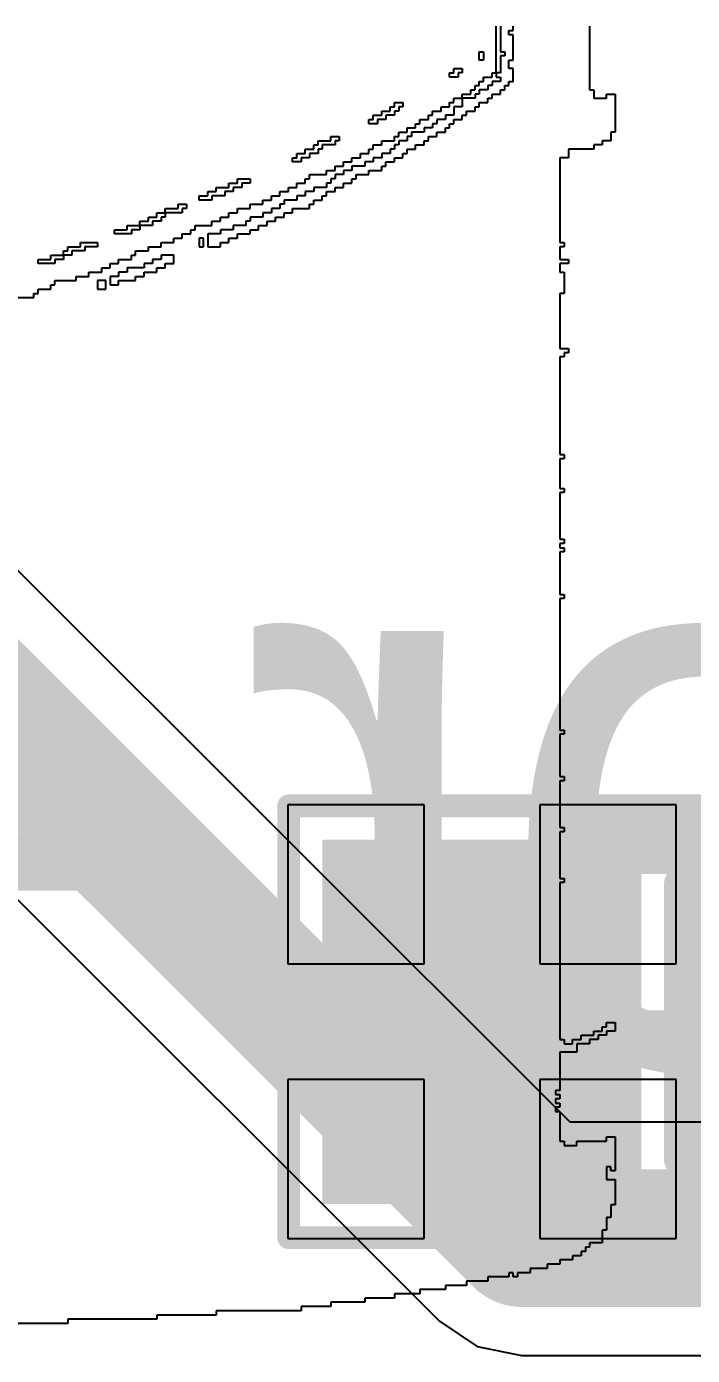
# Model space of a CAD drawing. Header units: millimetres. Extents: x 0 to 168, y 0 to 109.
# Drawn here: x 83.24 to 86.16, y 60.31 to 66.16 of the extents above; entities that cross this region are included whole.
import ezdxf

# ---------------------------------------------------------------- set-up
doc = ezdxf.new("R2010")
doc.units = ezdxf.units.MM
for name, color, linetype in [('BottomLayer', 5, 'Continuous'), ('BottomOverlay', 54, 'Continuous'), ('Mechanical13', 56, 'Continuous'), ('Mechanical15', 56, 'Continuous'), ('TopLayer', 1, 'Continuous'), ('TopOverlay', 2, 'Continuous'), ('TopPaste', 8, 'Continuous'), ('TopSolder', 216, 'Continuous')]:
    doc.layers.add(name, color=color, linetype=linetype)
doc.styles.add('Comic Sans MS', font='comic.ttf', dxfattribs={"height": 0.2})

# ---------------------------------------------------------------- blocks, each defined once
blk = doc.blocks.new('6_0805_N_77')
at = {"layer": 'TopLayer'}
for points in [[(-1.5, -0.7), (-1.5, 0.7), (-0.3, 0.7), (-0.3, -0.7)], [(0.3, -0.7), (0.3, 0.7), (1.5, 0.7), (1.5, -0.7)]]:
    blk.add_hatch(color=1, dxfattribs=at).paths.add_polyline_path(points)
at = {"layer": 'TopPaste'}
for points in [[(-1.5, -0.7), (-1.5, 0.7), (-0.3, 0.7), (-0.3, -0.7)], [(0.3, -0.7), (0.3, 0.7), (1.5, 0.7), (1.5, -0.7)]]:
    blk.add_hatch(color=8, dxfattribs=at).paths.add_polyline_path(points)
at = {"layer": 'TopSolder'}
for points in [[(-1.6016, -0.8016), (-1.6016, 0.8016), (-0.1984, 0.8016), (-0.1984, -0.8016)], [(0.1984, -0.8016), (0.1984, 0.8016), (1.6016, 0.8016), (1.6016, -0.8016)]]:
    blk.add_hatch(color=216, dxfattribs=at).paths.add_polyline_path(points)
at = {"layer": 'Mechanical13', "const_width": 0.1}
for points in [[(-1.075, 0.7), (-1.075, -0.7)], [(1.075, 0.7), (-1.075, 0.7)], [(1.075, 0.7), (1.075, -0.7)], [(1.075, -0.7), (-1.075, -0.7)]]:
    blk.add_lwpolyline(points, dxfattribs=at)
at = {"layer": 'Mechanical13', "const_width": 0.05}
for points in [[(-1.1, 0.7, 1), (-1.05, 0.7, 1)], [(-1.1, 0.7, 1), (-1.05, 0.7, 1)], [(1.05, 0.7, 1), (1.1, 0.7, 1)], [(1.05, 0.7, 1), (1.1, 0.7, 1)], [(-1.1, -0.7, 1), (-1.05, -0.7, 1)], [(-1.1, -0.7, 1), (-1.05, -0.7, 1)], [(1.05, -0.7, 1), (1.1, -0.7, 1)], [(1.05, -0.7, 1), (1.1, -0.7, 1)]]:
    blk.add_lwpolyline(points, format="xyb", close=True, dxfattribs=at)
at = {"layer": 'Mechanical15', "const_width": 0.1}
for points in [[(-1.75, 0.95), (-1.75, -0.95)], [(1.75, 0.95), (-1.75, 0.95)], [(1.75, 0.95), (1.75, -0.95)], [(0, 0.5), (0, -0.5)], [(0.5, 0), (-0.5, 0)], [(1.75, -0.95), (-1.75, -0.95)]]:
    blk.add_lwpolyline(points, dxfattribs=at)
at = {"layer": 'Mechanical15', "const_width": 0.05}
for points in [[(-1.775, 0.95, 1), (-1.725, 0.95, 1)], [(-1.775, 0.95, 1), (-1.725, 0.95, 1)], [(1.725, 0.95, 1), (1.775, 0.95, 1)], [(1.725, 0.95, 1), (1.775, 0.95, 1)], [(-0.025, 0.5, 1), (0.025, 0.5, 1)], [(-0.525, 0, 1), (-0.475, 0, 1)], [(0.475, 0, 1), (0.525, 0, 1)], [(-0.025, -0.5, 1), (0.025, -0.5, 1)], [(-1.775, -0.95, 1), (-1.725, -0.95, 1)], [(-1.775, -0.95, 1), (-1.725, -0.95, 1)], [(1.725, -0.95, 1), (1.775, -0.95, 1)], [(1.725, -0.95, 1), (1.775, -0.95, 1)]]:
    blk.add_lwpolyline(points, format="xyb", close=True, dxfattribs=at)
at = {"layer": 'TopOverlay', "const_width": 0.2}
blk.add_lwpolyline([(0, 0.6), (0, -0.6)], dxfattribs=at)
at = {"layer": 'TopOverlay', "const_width": 0.1}
for points in [[(-0.05, 0.6, 1), (0.05, 0.6, 1)], [(-0.05, -0.6, 1), (0.05, -0.6, 1)]]:
    blk.add_lwpolyline(points, format="xyb", close=True, dxfattribs=at)

msp = doc.modelspace()

# ---------------------------------------------------------------- linework, layer by layer
at = {"layer": 'BottomLayer'}
for p, q in [((85.6254, 61.3378), (83.1458, 63.8174)), ((82.5709, 62.9412), (85.0501, 60.4619)), ((88.8737, 61.3378), (85.6254, 61.3378)), ((85.0501, 60.4619), (85.2165, 60.3507)), ((85.2165, 60.3507), (85.4129, 60.3117)), ((85.4129, 60.3117), (89.0862, 60.3117))]:
    msp.add_line(p, q, dxfattribs=at)
at = {"layer": 'BottomLayer', "const_width": 0.6}
for points in [[(82.6292, 63.6084), (85.4129, 60.8247)], [(85.4129, 60.8247), (89.0862, 60.8247)]]:
    msp.add_lwpolyline(points, dxfattribs=at)
at = {"layer": 'BottomLayer', "const_width": 0.3}
msp.add_lwpolyline([(85.2629, 60.8247, 1), (85.5629, 60.8247, 1)], format="xyb", close=True, dxfattribs=at)
msp.add_lwpolyline([(85.2629, 60.8247, 1), (85.5629, 60.8247, 1)], format="xyb", close=True, dxfattribs=at)
at = {"layer": 'BottomOverlay'}
for p, q in [((85.3, 66.1414), (85.3, 66.1601)), ((85.3, 66.1228), (85.3, 66.1414)), ((85.3187, 66.1601), (85.3187, 66.1414)), ((85.3187, 66.1414), (85.3187, 66.1228)), ((85.356, 66.1228), (85.356, 66.1414)), ((85.356, 66.1414), (85.3747, 66.1414)), ((85.3747, 66.1414), (85.3747, 66.1601)), ((85.7104, 66.1601), (85.7104, 66.1414)), ((85.7104, 66.1414), (85.7104, 66.1228)), ((85.3, 66.1041), (85.3, 66.1228)), ((85.3, 66.0855), (85.3, 66.1041)), ((85.3, 66.0668), (85.3, 66.0855)), ((85.3187, 66.1228), (85.3187, 66.1041)), ((85.3187, 66.1041), (85.3187, 66.0855)), ((85.3187, 66.0855), (85.3187, 66.0668)), ((85.3747, 66.1228), (85.356, 66.1228)), ((85.3747, 66.1041), (85.3747, 66.1228)), ((85.3747, 66.0855), (85.3747, 66.1041)), ((85.3747, 66.0668), (85.3747, 66.0855)), ((85.7104, 66.1228), (85.7104, 66.1041)), ((85.7104, 66.1041), (85.7104, 66.0855)), ((85.7104, 66.0855), (85.7104, 66.0668)), ((85.2254, 66.0295), (85.2254, 66.0482)), ((85.2254, 66.0482), (85.2441, 66.0482)), ((85.2254, 66.0109), (85.2254, 66.0295)), ((85.2441, 66.0482), (85.2441, 66.0295)), ((85.2441, 66.0295), (85.2441, 66.0109)), ((85.3, 66.0482), (85.3, 66.0668)), ((85.3, 66.0295), (85.3, 66.0482)), ((85.3, 66.0109), (85.3, 66.0295)), ((85.3187, 66.0668), (85.3187, 66.0482)), ((85.3187, 66.0482), (85.3374, 66.0482)), ((85.3374, 66.0295), (85.3187, 66.0295)), ((85.3187, 66.0295), (85.3187, 66.0109)), ((85.3374, 66.0482), (85.3374, 66.0295)), ((85.3747, 66.0482), (85.3747, 66.0668)), ((85.3747, 66.0295), (85.3747, 66.0482)), ((85.3747, 66.0109), (85.3747, 66.0295)), ((85.7104, 66.0668), (85.7104, 66.0482)), ((85.7104, 66.0482), (85.7104, 66.0295)), ((85.7104, 66.0295), (85.7104, 66.0109)), ((85.0949, 65.9362), (85.0949, 65.9549)), ((85.0949, 65.9549), (85.1135, 65.9549)), ((85.1135, 65.9549), (85.1135, 65.9736)), ((85.1135, 65.9736), (85.1508, 65.9736)), ((85.1508, 65.9549), (85.1322, 65.9549)), ((85.1322, 65.9549), (85.1322, 65.9362)), ((85.1508, 65.9736), (85.1508, 65.9549)), ((85.2441, 66.0109), (85.2254, 66.0109)), ((85.2814, 65.9362), (85.2814, 65.9549)), ((85.2814, 65.9549), (85.3, 65.9549)), ((85.3, 65.9922), (85.3, 66.0109)), ((85.3, 65.9736), (85.3, 65.9922)), ((85.3, 65.9549), (85.3, 65.9736)), ((85.3, 65.9549), (85.3, 65.9362)), ((85.3187, 65.9549), (85.3, 65.9549)), ((85.3187, 66.0109), (85.3187, 65.9922)), ((85.3187, 65.9922), (85.3187, 65.9736)), ((85.3187, 65.9736), (85.3187, 65.9549)), ((85.356, 65.9922), (85.356, 66.0109)), ((85.356, 66.0109), (85.3747, 66.0109)), ((85.356, 65.9736), (85.356, 65.9922)), ((85.3747, 65.9736), (85.356, 65.9736)), ((85.3747, 65.9549), (85.3747, 65.9736)), ((85.3747, 65.9362), (85.3747, 65.9549)), ((85.7104, 66.0109), (85.7104, 65.9922)), ((85.7104, 65.9922), (85.7104, 65.9736)), ((85.7104, 65.9736), (85.7104, 65.9549)), ((85.7104, 65.9549), (85.7104, 65.9362)), ((85.1322, 65.9362), (85.0949, 65.9362)), ((85.2068, 65.8803), (85.2068, 65.8989)), ((85.2068, 65.8989), (85.2254, 65.8989)), ((85.2254, 65.8989), (85.2254, 65.9176)), ((85.2254, 65.9176), (85.2441, 65.9176)), ((85.2441, 65.9176), (85.2441, 65.9362)), ((85.2441, 65.9362), (85.2814, 65.9362)), ((85.2814, 65.8989), (85.2627, 65.8989)), ((85.2627, 65.8989), (85.2627, 65.8803)), ((85.3187, 65.9176), (85.2814, 65.9176)), ((85.2814, 65.9176), (85.2814, 65.8989)), ((85.3, 65.9362), (85.3187, 65.9362)), ((85.3187, 65.9362), (85.3187, 65.9176)), ((85.3374, 65.8803), (85.3374, 65.8989)), ((85.3374, 65.8989), (85.356, 65.8989)), ((85.356, 65.8989), (85.356, 65.9176)), ((85.356, 65.9176), (85.3747, 65.9176)), ((85.3747, 65.9176), (85.3747, 65.9362)), ((85.7104, 65.9362), (85.7104, 65.9176)), ((85.7104, 65.9176), (85.7104, 65.8989)), ((85.7104, 65.8989), (85.7104, 65.8803)), ((85.1135, 65.8243), (85.1135, 65.843)), ((85.1135, 65.843), (85.1508, 65.843)), ((85.1508, 65.843), (85.1508, 65.8616)), ((85.1508, 65.8616), (85.1881, 65.8616)), ((85.2068, 65.843), (85.1508, 65.843)), ((85.1508, 65.843), (85.1508, 65.8243)), ((85.1881, 65.8616), (85.1881, 65.8803)), ((85.1881, 65.8803), (85.2068, 65.8803)), ((85.2254, 65.8616), (85.2068, 65.8616)), ((85.2068, 65.8616), (85.2068, 65.843)), ((85.2627, 65.8803), (85.2254, 65.8803)), ((85.2254, 65.8803), (85.2254, 65.8616)), ((85.2627, 65.8243), (85.2627, 65.843)), ((85.2627, 65.843), (85.2814, 65.843)), ((85.2814, 65.843), (85.2814, 65.8616)), ((85.2814, 65.8616), (85.3187, 65.8616)), ((85.3187, 65.8616), (85.3187, 65.8803)), ((85.3187, 65.8803), (85.3374, 65.8803)), ((85.7104, 65.8803), (85.7291, 65.8803)), ((85.7291, 65.8803), (85.7291, 65.8616)), ((85.7291, 65.8616), (85.7291, 65.843)), ((85.7291, 65.843), (85.785, 65.843)), ((85.785, 65.843), (85.785, 65.8616)), ((85.785, 65.8616), (85.8224, 65.8616)), ((85.8224, 65.8616), (85.8224, 65.843)), ((85.8224, 65.843), (85.8224, 65.8243)), ((84.7964, 65.7684), (84.7964, 65.787)), ((84.7964, 65.787), (84.8337, 65.787)), ((84.8337, 65.787), (84.8337, 65.8057)), ((84.8337, 65.8057), (84.8524, 65.8057)), ((84.8524, 65.8057), (84.8524, 65.8243)), ((84.8524, 65.8243), (84.8897, 65.8243)), ((84.871, 65.787), (84.8524, 65.787)), ((84.8524, 65.787), (84.8524, 65.7684)), ((84.8897, 65.8057), (84.871, 65.8057)), ((84.871, 65.8057), (84.871, 65.787)), ((84.8897, 65.8243), (84.8897, 65.8057)), ((85.0202, 65.7684), (85.0202, 65.787)), ((85.0202, 65.787), (85.0575, 65.787)), ((85.0575, 65.787), (85.0575, 65.8057)), ((85.0575, 65.8057), (85.0949, 65.8057)), ((85.0949, 65.8057), (85.0949, 65.8243)), ((85.0949, 65.8243), (85.1135, 65.8243)), ((85.1508, 65.8057), (85.1135, 65.8057)), ((85.1135, 65.8057), (85.1135, 65.787)), ((85.1135, 65.787), (85.1135, 65.7684)), ((85.1508, 65.8243), (85.1508, 65.8057)), ((85.1695, 65.7684), (85.1695, 65.787)), ((85.1695, 65.787), (85.2068, 65.787)), ((85.2068, 65.787), (85.2068, 65.8057)), ((85.2068, 65.8057), (85.2254, 65.8057)), ((85.2254, 65.8057), (85.2254, 65.8243)), ((85.2254, 65.8243), (85.2627, 65.8243)), ((85.8224, 65.8243), (85.8224, 65.8057)), ((85.8224, 65.8057), (85.8224, 65.787)), ((85.8224, 65.787), (85.8224, 65.7684)), ((84.7404, 65.7311), (84.7404, 65.7497)), ((84.7404, 65.7497), (84.7591, 65.7497)), ((84.7777, 65.7311), (84.7404, 65.7311)), ((84.7591, 65.7497), (84.7591, 65.7684)), ((84.7591, 65.7684), (84.7964, 65.7684)), ((84.815, 65.7497), (84.7777, 65.7497)), ((84.7777, 65.7497), (84.7777, 65.7311)), ((84.8524, 65.7684), (84.815, 65.7684)), ((84.815, 65.7684), (84.815, 65.7497)), ((84.9456, 65.7124), (84.9456, 65.7311)), ((84.9456, 65.7311), (84.9643, 65.7311)), ((84.9643, 65.7311), (84.9643, 65.7497)), ((84.9643, 65.7497), (85.0016, 65.7497)), ((85.0016, 65.7497), (85.0016, 65.7684)), ((85.0016, 65.7684), (85.0202, 65.7684)), ((85.0389, 65.7311), (85.0202, 65.7311)), ((85.0202, 65.7311), (85.0202, 65.7124)), ((85.0762, 65.7497), (85.0389, 65.7497)), ((85.0389, 65.7497), (85.0389, 65.7311)), ((85.1135, 65.7684), (85.0762, 65.7684)), ((85.0762, 65.7684), (85.0762, 65.7497)), ((85.0949, 65.7124), (85.0949, 65.7311)), ((85.0949, 65.7311), (85.1135, 65.7311)), ((85.1135, 65.7311), (85.1135, 65.7497)), ((85.1135, 65.7497), (85.1508, 65.7497)), ((85.1508, 65.7497), (85.1508, 65.7684)), ((85.1508, 65.7684), (85.1695, 65.7684)), ((85.8224, 65.7684), (85.8224, 65.7497)), ((85.8224, 65.7497), (85.8224, 65.7311)), ((85.8224, 65.7311), (85.8224, 65.7124)), ((84.5725, 65.6564), (84.5725, 65.6751)), ((84.5725, 65.6751), (84.6099, 65.6751)), ((84.6099, 65.6751), (84.6099, 65.6564)), ((84.8524, 65.6564), (84.8524, 65.6751)), ((84.8524, 65.6751), (84.871, 65.6751)), ((84.871, 65.6751), (84.871, 65.6937)), ((84.871, 65.6937), (84.9083, 65.6937)), ((84.9083, 65.6937), (84.9083, 65.7124)), ((84.9083, 65.7124), (84.9456, 65.7124)), ((84.927, 65.6751), (84.9083, 65.6751)), ((84.9083, 65.6751), (84.9083, 65.6564)), ((84.9829, 65.6937), (84.927, 65.6937)), ((84.927, 65.6937), (84.927, 65.6751)), ((85.0202, 65.7124), (84.9829, 65.7124)), ((84.9829, 65.7124), (84.9829, 65.6937)), ((85.0016, 65.6564), (85.0016, 65.6751)), ((85.0016, 65.6751), (85.0389, 65.6751)), ((85.0389, 65.6751), (85.0389, 65.6937)), ((85.0389, 65.6937), (85.0762, 65.6937)), ((85.0762, 65.6937), (85.0762, 65.7124)), ((85.0762, 65.7124), (85.0949, 65.7124)), ((85.8224, 65.6937), (85.8037, 65.6937)), ((85.8037, 65.6937), (85.8037, 65.6751)), ((85.8037, 65.6751), (85.8037, 65.6564)), ((85.8224, 65.7124), (85.8224, 65.6937)), ((84.4606, 65.6005), (84.4606, 65.6191)), ((84.4606, 65.6191), (84.4979, 65.6191)), ((84.4979, 65.6191), (84.4979, 65.6378)), ((84.4979, 65.6378), (84.5166, 65.6378)), ((84.5166, 65.6378), (84.5166, 65.6564)), ((84.5166, 65.6564), (84.5725, 65.6564)), ((84.5352, 65.6191), (84.5166, 65.6191)), ((84.5166, 65.6191), (84.5166, 65.6005)), ((84.5912, 65.6378), (84.5352, 65.6378)), ((84.5352, 65.6378), (84.5352, 65.6191)), ((84.6099, 65.6564), (84.5912, 65.6564)), ((84.5912, 65.6564), (84.5912, 65.6378)), ((84.7404, 65.6005), (84.7404, 65.6191)), ((84.7404, 65.6191), (84.7591, 65.6191)), ((84.7591, 65.6191), (84.7591, 65.6378)), ((84.7591, 65.6378), (84.7964, 65.6378)), ((84.7964, 65.6378), (84.7964, 65.6564)), ((84.7964, 65.6564), (84.8524, 65.6564)), ((84.8524, 65.6191), (84.8337, 65.6191)), ((84.8337, 65.6191), (84.8337, 65.6005)), ((84.871, 65.6378), (84.8524, 65.6378)), ((84.8524, 65.6378), (84.8524, 65.6191)), ((84.9083, 65.6564), (84.871, 65.6564)), ((84.871, 65.6564), (84.871, 65.6378)), ((84.9083, 65.6005), (84.9083, 65.6191)), ((84.9083, 65.6191), (84.9456, 65.6191)), ((84.9456, 65.6191), (84.9456, 65.6378)), ((84.9456, 65.6378), (84.9829, 65.6378)), ((84.9829, 65.6378), (84.9829, 65.6564)), ((84.9829, 65.6564), (85.0016, 65.6564)), ((85.7291, 65.6191), (85.6172, 65.6191)), ((85.6172, 65.6191), (85.6172, 65.6005)), ((85.7664, 65.6378), (85.7291, 65.6378)), ((85.7291, 65.6378), (85.7291, 65.6191)), ((85.8037, 65.6564), (85.7664, 65.6564)), ((85.7664, 65.6564), (85.7664, 65.6378)), ((84.4047, 65.5632), (84.4047, 65.5818)), ((84.4047, 65.5818), (84.4233, 65.5818)), ((84.442, 65.5632), (84.4047, 65.5632)), ((84.4233, 65.5818), (84.4233, 65.6005)), ((84.4233, 65.6005), (84.4606, 65.6005)), ((84.4793, 65.5818), (84.442, 65.5818)), ((84.442, 65.5818), (84.442, 65.5632)), ((84.5166, 65.6005), (84.4793, 65.6005)), ((84.4793, 65.6005), (84.4793, 65.5818)), ((84.6285, 65.5445), (84.6285, 65.5632)), ((84.6285, 65.5632), (84.6658, 65.5632)), ((84.6658, 65.5632), (84.6658, 65.5818)), ((84.6658, 65.5818), (84.7031, 65.5818)), ((84.7031, 65.5818), (84.7031, 65.6005)), ((84.7031, 65.6005), (84.7404, 65.6005)), ((84.7591, 65.5632), (84.7218, 65.5632)), ((84.7218, 65.5632), (84.7218, 65.5445)), ((84.7964, 65.5818), (84.7591, 65.5818)), ((84.7591, 65.5818), (84.7591, 65.5632)), ((84.8337, 65.6005), (84.7964, 65.6005)), ((84.7964, 65.6005), (84.7964, 65.5818)), ((84.815, 65.5445), (84.815, 65.5632)), ((84.815, 65.5632), (84.8524, 65.5632)), ((84.8524, 65.5632), (84.8524, 65.5818)), ((84.8524, 65.5818), (84.8897, 65.5818)), ((84.8897, 65.5818), (84.8897, 65.6005)), ((84.8897, 65.6005), (84.9083, 65.6005)), ((85.6172, 65.5818), (85.5799, 65.5818)), ((85.5799, 65.5818), (85.5799, 65.5632)), ((85.5799, 65.5632), (85.5799, 65.5445)), ((85.6172, 65.6005), (85.6172, 65.5818)), ((84.1622, 65.4699), (84.1622, 65.4886)), ((84.1622, 65.4886), (84.2181, 65.4886)), ((84.2181, 65.4886), (84.2181, 65.4699)), ((84.4606, 65.4699), (84.4606, 65.4886)), ((84.4606, 65.4886), (84.4793, 65.4886)), ((84.4793, 65.4886), (84.4793, 65.5072)), ((84.4793, 65.5072), (84.5539, 65.5072)), ((84.5539, 65.5072), (84.5539, 65.5259)), ((84.5539, 65.5259), (84.5912, 65.5259)), ((84.5912, 65.4886), (84.5725, 65.4886)), ((84.5725, 65.4886), (84.5725, 65.4699)), ((84.5912, 65.5259), (84.5912, 65.5445)), ((84.5912, 65.5445), (84.6285, 65.5445)), ((84.6285, 65.5072), (84.5912, 65.5072)), ((84.5912, 65.5072), (84.5912, 65.4886)), ((84.6658, 65.5259), (84.6285, 65.5259)), ((84.6285, 65.5259), (84.6285, 65.5072)), ((84.7218, 65.5445), (84.6658, 65.5445)), ((84.6658, 65.5445), (84.6658, 65.5259)), ((84.6658, 65.4699), (84.6658, 65.4886)), ((84.6658, 65.4886), (84.6845, 65.4886)), ((84.6845, 65.4886), (84.6845, 65.5072)), ((84.6845, 65.5072), (84.7404, 65.5072)), ((84.7404, 65.5072), (84.7404, 65.5259)), ((84.7404, 65.5259), (84.7964, 65.5259)), ((84.7964, 65.5259), (84.7964, 65.5445)), ((84.7964, 65.5445), (84.815, 65.5445)), ((85.5799, 65.5445), (85.5799, 65.5259)), ((85.5799, 65.5259), (85.5799, 65.5072)), ((85.5799, 65.5072), (85.5799, 65.4886)), ((85.5799, 65.4886), (85.5799, 65.4699)), ((84.0316, 65.4139), (84.0316, 65.4326)), ((84.0316, 65.4326), (84.0689, 65.4326)), ((84.0689, 65.4326), (84.0689, 65.4512)), ((84.0689, 65.4512), (84.1248, 65.4512)), ((84.1435, 65.4326), (84.1062, 65.4326)), ((84.1062, 65.4326), (84.1062, 65.4139)), ((84.1248, 65.4512), (84.1248, 65.4699)), ((84.1248, 65.4699), (84.1622, 65.4699)), ((84.1808, 65.4512), (84.1435, 65.4512)), ((84.1435, 65.4512), (84.1435, 65.4326)), ((84.2181, 65.4699), (84.1808, 65.4699)), ((84.1808, 65.4699), (84.1808, 65.4512)), ((84.3487, 65.4139), (84.3487, 65.4326)), ((84.3487, 65.4326), (84.386, 65.4326)), ((84.386, 65.4326), (84.386, 65.4512)), ((84.386, 65.4512), (84.4233, 65.4512)), ((84.4233, 65.4512), (84.4233, 65.4699)), ((84.4233, 65.4699), (84.4606, 65.4699)), ((84.4979, 65.4326), (84.4606, 65.4326)), ((84.4606, 65.4326), (84.4606, 65.4139)), ((84.5539, 65.4512), (84.4979, 65.4512)), ((84.4979, 65.4512), (84.4979, 65.4326)), ((84.5725, 65.4699), (84.5539, 65.4699)), ((84.5539, 65.4699), (84.5539, 65.4512)), ((84.5539, 65.4139), (84.5539, 65.4326)), ((84.5539, 65.4326), (84.5912, 65.4326)), ((84.5912, 65.4326), (84.5912, 65.4512)), ((84.5912, 65.4512), (84.6285, 65.4512)), ((84.6285, 65.4512), (84.6285, 65.4699)), ((84.6285, 65.4699), (84.6658, 65.4699)), ((85.5799, 65.4699), (85.5799, 65.4512)), ((85.5799, 65.4512), (85.5799, 65.4326)), ((85.5799, 65.4326), (85.5799, 65.4139)), ((83.901, 65.358), (83.901, 65.3766)), ((83.901, 65.3766), (83.9383, 65.3766)), ((83.9383, 65.3766), (83.9383, 65.358)), ((83.9943, 65.3953), (83.9943, 65.4139)), ((83.9943, 65.4139), (84.0316, 65.4139)), ((84.0502, 65.3953), (83.9943, 65.3953)), ((84.1062, 65.4139), (84.0502, 65.4139)), ((84.0502, 65.4139), (84.0502, 65.3953)), ((84.2181, 65.358), (84.2181, 65.3766)), ((84.2181, 65.3766), (84.2741, 65.3766)), ((84.2741, 65.3766), (84.2741, 65.3953)), ((84.2741, 65.3953), (84.3114, 65.3953)), ((84.3114, 65.3953), (84.3114, 65.4139)), ((84.3114, 65.4139), (84.3487, 65.4139)), ((84.3674, 65.3766), (84.3487, 65.3766)), ((84.3487, 65.3766), (84.3487, 65.358)), ((84.4233, 65.3953), (84.3674, 65.3953)), ((84.3674, 65.3953), (84.3674, 65.3766)), ((84.4606, 65.4139), (84.4233, 65.4139)), ((84.4233, 65.4139), (84.4233, 65.3953)), ((84.4793, 65.358), (84.4793, 65.3766)), ((84.4793, 65.3766), (84.4979, 65.3766)), ((84.4979, 65.3766), (84.4979, 65.3953)), ((84.4979, 65.3953), (84.5352, 65.3953)), ((84.5352, 65.3953), (84.5352, 65.4139)), ((84.5352, 65.4139), (84.5539, 65.4139)), ((85.5799, 65.4139), (85.5799, 65.3953)), ((85.5799, 65.3953), (85.5799, 65.3766)), ((85.5799, 65.3766), (85.5799, 65.358)), ((83.7704, 65.302), (83.7704, 65.3207)), ((83.7704, 65.3207), (83.8077, 65.3207)), ((83.8077, 65.3207), (83.8077, 65.3393)), ((83.8077, 65.3393), (83.845, 65.3393)), ((83.845, 65.3207), (83.8264, 65.3207)), ((83.8264, 65.3207), (83.8264, 65.302)), ((83.845, 65.3393), (83.845, 65.358)), ((83.845, 65.358), (83.901, 65.358)), ((83.9197, 65.3393), (83.845, 65.3393)), ((83.845, 65.3393), (83.845, 65.3207)), ((83.9383, 65.358), (83.9197, 65.358)), ((83.9197, 65.358), (83.9197, 65.3393)), ((84.0875, 65.302), (84.0875, 65.3207)), ((84.0875, 65.3207), (84.1248, 65.3207)), ((84.1248, 65.3207), (84.1248, 65.3393)), ((84.1248, 65.3393), (84.1622, 65.3393)), ((84.1622, 65.3393), (84.1622, 65.358)), ((84.1622, 65.358), (84.2181, 65.358)), ((84.2741, 65.3207), (84.2181, 65.3207)), ((84.2181, 65.3207), (84.2181, 65.302)), ((84.3114, 65.3393), (84.2741, 65.3393)), ((84.2741, 65.3393), (84.2741, 65.3207)), ((84.3487, 65.358), (84.3114, 65.358)), ((84.3114, 65.358), (84.3114, 65.3393)), ((84.33, 65.302), (84.33, 65.3207)), ((84.33, 65.3207), (84.3674, 65.3207)), ((84.3674, 65.3207), (84.3674, 65.3393)), ((84.3674, 65.3393), (84.4047, 65.3393)), ((84.4047, 65.3393), (84.4047, 65.358)), ((84.4047, 65.358), (84.4793, 65.358)), ((85.5799, 65.358), (85.5799, 65.3393)), ((85.5799, 65.3393), (85.5799, 65.3207)), ((85.5799, 65.3207), (85.5799, 65.302)), ((83.6212, 65.2461), (83.6212, 65.2647)), ((83.6212, 65.2647), (83.6772, 65.2647)), ((83.6772, 65.2647), (83.6772, 65.2834)), ((83.6772, 65.2834), (83.7331, 65.2834)), ((83.7331, 65.2647), (83.6958, 65.2647)), ((83.6958, 65.2647), (83.6958, 65.2461)), ((83.7331, 65.2834), (83.7331, 65.302)), ((83.7331, 65.302), (83.7704, 65.302)), ((83.7331, 65.2834), (83.7331, 65.2647)), ((83.7891, 65.2834), (83.7331, 65.2834)), ((83.8264, 65.302), (83.7891, 65.302)), ((83.7891, 65.302), (83.7891, 65.2834)), ((83.957, 65.2461), (83.957, 65.2647)), ((83.957, 65.2647), (83.9756, 65.2647)), ((83.9756, 65.2647), (83.9756, 65.2834)), ((83.9756, 65.2834), (84.0502, 65.2834)), ((84.0502, 65.2834), (84.0502, 65.302)), ((84.0502, 65.302), (84.0875, 65.302)), ((84.1435, 65.2647), (84.0875, 65.2647)), ((84.0875, 65.2647), (84.0875, 65.2461)), ((84.1995, 65.2834), (84.1435, 65.2834)), ((84.1435, 65.2834), (84.1435, 65.2647)), ((84.2181, 65.302), (84.1995, 65.302)), ((84.1995, 65.302), (84.1995, 65.2834)), ((84.2181, 65.2461), (84.2181, 65.2647)), ((84.2181, 65.2647), (84.2554, 65.2647)), ((84.2554, 65.2647), (84.2554, 65.2834)), ((84.2554, 65.2834), (84.2927, 65.2834)), ((84.2927, 65.2834), (84.2927, 65.302)), ((84.2927, 65.302), (84.33, 65.302)), ((85.5799, 65.302), (85.5799, 65.2834)), ((85.5799, 65.2834), (85.5799, 65.2647)), ((85.5799, 65.2647), (85.5799, 65.2461)), ((83.472, 65.1901), (83.472, 65.2087)), ((83.472, 65.2087), (83.5466, 65.2087)), ((83.5466, 65.2087), (83.5466, 65.1901)), ((83.6958, 65.2461), (83.6212, 65.2461)), ((83.8264, 65.1901), (83.8264, 65.2087)), ((83.8264, 65.2087), (83.8823, 65.2087)), ((83.8823, 65.2087), (83.8823, 65.2274)), ((83.8823, 65.2274), (83.9197, 65.2274)), ((83.9197, 65.2274), (83.9197, 65.2461)), ((83.9197, 65.2461), (83.957, 65.2461)), ((84.0129, 65.2274), (83.9943, 65.2274)), ((83.9943, 65.2274), (83.9943, 65.2087)), ((83.9943, 65.2087), (83.9943, 65.1901)), ((84.0129, 65.2087), (84.0129, 65.2274)), ((84.0129, 65.1901), (84.0129, 65.2087)), ((84.0875, 65.2461), (84.0316, 65.2461)), ((84.0316, 65.2461), (84.0316, 65.2274)), ((84.0316, 65.2274), (84.0316, 65.2087)), ((84.0316, 65.2087), (84.0316, 65.1901)), ((84.0875, 65.1901), (84.0875, 65.2087)), ((84.0875, 65.2087), (84.1248, 65.2087)), ((84.1248, 65.2087), (84.1248, 65.2274)), ((84.1248, 65.2274), (84.1622, 65.2274)), ((84.1622, 65.2274), (84.1622, 65.2461)), ((84.1622, 65.2461), (84.2181, 65.2461)), ((85.5799, 65.2461), (85.5799, 65.2274)), ((85.5799, 65.2274), (85.5799, 65.2087)), ((85.5799, 65.2087), (85.5985, 65.2087)), ((85.5985, 65.2087), (85.5985, 65.1901)), ((83.3414, 65.1341), (83.3414, 65.1528)), ((83.3414, 65.1528), (83.3973, 65.1528)), ((83.3973, 65.1528), (83.3973, 65.1714)), ((83.3973, 65.1714), (83.416, 65.1714)), ((83.3973, 65.1528), (83.3973, 65.1341)), ((83.4347, 65.1528), (83.3973, 65.1528)), ((83.416, 65.1714), (83.416, 65.1901)), ((83.416, 65.1901), (83.472, 65.1901)), ((83.4906, 65.1714), (83.4347, 65.1714)), ((83.4347, 65.1714), (83.4347, 65.1528)), ((83.5466, 65.1901), (83.4906, 65.1901)), ((83.4906, 65.1901), (83.4906, 65.1714)), ((83.6958, 65.1341), (83.6958, 65.1528)), ((83.6958, 65.1528), (83.7145, 65.1528)), ((83.7145, 65.1528), (83.7145, 65.1714)), ((83.7145, 65.1714), (83.7704, 65.1714)), ((83.7704, 65.1714), (83.7704, 65.1901)), ((83.7704, 65.1901), (83.8264, 65.1901)), ((83.8823, 65.1528), (83.8264, 65.1528)), ((83.8264, 65.1528), (83.8264, 65.1341)), ((83.8823, 65.1341), (83.8823, 65.1528)), ((83.9943, 65.1901), (84.0129, 65.1901)), ((84.0316, 65.1901), (84.0875, 65.1901)), ((85.5985, 65.1901), (85.5799, 65.1901)), ((85.5799, 65.1901), (85.5799, 65.1714)), ((85.5799, 65.1714), (85.5799, 65.1528)), ((85.5799, 65.1528), (85.5799, 65.1341)), ((83.2854, 65.1155), (83.2854, 65.1341)), ((83.2854, 65.1341), (83.3414, 65.1341)), ((83.36, 65.1155), (83.2854, 65.1155)), ((83.3973, 65.1341), (83.36, 65.1341)), ((83.36, 65.1341), (83.36, 65.1155)), ((83.5093, 65.0595), (83.5093, 65.0782)), ((83.5093, 65.0782), (83.5652, 65.0782)), ((83.5652, 65.0782), (83.5652, 65.0968)), ((83.5652, 65.0968), (83.6025, 65.0968)), ((83.6025, 65.0968), (83.6025, 65.1155)), ((83.6025, 65.1155), (83.6398, 65.1155)), ((83.6398, 65.1155), (83.6398, 65.1341)), ((83.6398, 65.1341), (83.6958, 65.1341)), ((83.6772, 65.0782), (83.6398, 65.0782)), ((83.6398, 65.0782), (83.6398, 65.0595)), ((83.7518, 65.0968), (83.6772, 65.0968)), ((83.6772, 65.0968), (83.6772, 65.0782)), ((83.7891, 65.1155), (83.7518, 65.1155)), ((83.7518, 65.1155), (83.7518, 65.0968)), ((83.7518, 65.0595), (83.7518, 65.0782)), ((83.7518, 65.0782), (83.8077, 65.0782)), ((83.8264, 65.1341), (83.7891, 65.1341)), ((83.7891, 65.1341), (83.7891, 65.1155)), ((83.8077, 65.0782), (83.8077, 65.0968)), ((83.8077, 65.0968), (83.845, 65.0968)), ((83.845, 65.0968), (83.845, 65.1155)), ((83.845, 65.1155), (83.8823, 65.1155)), ((83.8823, 65.1155), (83.8823, 65.1341)), ((85.5799, 65.1341), (85.6172, 65.1341)), ((85.6172, 65.1155), (85.5799, 65.1155)), ((85.5799, 65.1155), (85.5799, 65.0968)), ((85.5799, 65.0968), (85.5799, 65.0782)), ((85.5799, 65.0782), (85.5985, 65.0782)), ((85.5985, 65.0782), (85.5985, 65.0595)), ((85.6172, 65.1341), (85.6172, 65.1155)), ((83.3414, 65.0036), (83.3414, 65.0222)), ((83.3414, 65.0222), (83.36, 65.0222)), ((83.36, 65.0222), (83.36, 65.0409)), ((83.36, 65.0409), (83.4533, 65.0409)), ((83.4533, 65.0409), (83.4533, 65.0595)), ((83.4533, 65.0595), (83.5093, 65.0595)), ((83.5839, 65.0409), (83.5466, 65.0409)), ((83.5466, 65.0409), (83.5466, 65.0222)), ((83.5466, 65.0222), (83.5466, 65.0036)), ((83.5839, 65.0222), (83.5839, 65.0409)), ((83.5839, 65.0036), (83.5839, 65.0222)), ((83.6398, 65.0595), (83.6025, 65.0595)), ((83.6025, 65.0595), (83.6025, 65.0409)), ((83.6025, 65.0409), (83.6025, 65.0222)), ((83.6025, 65.0222), (83.6398, 65.0222)), ((83.6398, 65.0222), (83.6398, 65.0409)), ((83.6398, 65.0409), (83.7145, 65.0409)), ((83.7145, 65.0409), (83.7145, 65.0595)), ((83.7145, 65.0595), (83.7518, 65.0595)), ((85.5985, 65.0595), (85.5985, 65.0409)), ((85.5985, 65.0409), (85.5985, 65.0222)), ((85.5985, 65.0222), (85.5985, 65.0036)), ((83.1922, 64.9662), (83.2668, 64.9662)), ((83.2668, 64.9662), (83.2668, 64.9849)), ((83.2668, 64.9849), (83.2854, 64.9849)), ((83.2854, 64.9849), (83.2854, 65.0036)), ((83.2854, 65.0036), (83.3414, 65.0036)), ((83.5466, 65.0036), (83.5839, 65.0036)), ((85.5985, 64.9849), (85.5799, 64.9849)), ((85.5799, 64.9849), (85.5799, 64.9662)), ((85.5799, 64.9662), (85.5799, 64.9476)), ((85.5985, 65.0036), (85.5985, 64.9849)), ((85.5799, 64.9476), (85.5799, 64.9289)), ((85.5799, 64.9289), (85.5799, 64.9103)), ((85.5799, 64.9103), (85.5799, 64.8916)), ((85.5799, 64.8916), (85.5799, 64.873)), ((85.5799, 64.873), (85.5799, 64.8543)), ((85.5799, 64.8543), (85.5799, 64.8357)), ((85.5799, 64.8357), (85.5799, 64.817)), ((85.5799, 64.817), (85.5799, 64.7984)), ((85.5799, 64.7984), (85.5799, 64.7797)), ((85.5799, 64.7797), (85.5799, 64.7611)), ((85.5799, 64.7611), (85.5799, 64.7424)), ((85.5799, 64.7424), (85.6172, 64.7424)), ((85.6172, 64.7424), (85.6172, 64.7237)), ((85.5985, 64.7051), (85.5799, 64.7051)), ((85.5799, 64.7051), (85.5799, 64.6864)), ((85.5799, 64.6864), (85.5799, 64.6678)), ((85.5799, 64.6678), (85.5799, 64.6491)), ((85.6172, 64.7237), (85.5985, 64.7237)), ((85.5985, 64.7237), (85.5985, 64.7051)), ((85.5799, 64.6491), (85.5799, 64.6305)), ((85.5799, 64.6305), (85.5799, 64.6118)), ((85.5799, 64.6118), (85.5799, 64.5932)), ((85.5799, 64.5932), (85.5799, 64.5745)), ((85.5799, 64.5745), (85.5799, 64.5559)), ((85.5799, 64.5559), (85.5799, 64.5372)), ((85.5799, 64.5372), (85.5799, 64.5186)), ((85.5799, 64.5186), (85.5799, 64.4999)), ((85.5799, 64.4999), (85.5799, 64.4812)), ((85.5799, 64.4812), (85.5799, 64.4626)), ((85.5799, 64.4626), (85.5799, 64.4439)), ((85.5799, 64.4439), (85.5799, 64.4253)), ((85.5799, 64.4253), (85.5799, 64.4066)), ((85.5799, 64.4066), (85.5799, 64.388)), ((85.5799, 64.388), (85.5799, 64.3693)), ((85.5799, 64.3693), (85.5799, 64.3507)), ((85.5799, 64.3507), (85.5799, 64.332)), ((85.5799, 64.332), (85.5799, 64.3134)), ((85.5799, 64.3134), (85.5799, 64.2947)), ((85.5799, 64.2947), (85.5799, 64.2761)), ((85.5799, 64.2761), (85.5985, 64.2761)), ((85.5985, 64.2761), (85.5985, 64.2574)), ((85.5985, 64.2574), (85.5799, 64.2574)), ((85.5799, 64.2574), (85.5799, 64.2387)), ((85.5799, 64.2387), (85.5799, 64.2201)), ((85.5799, 64.2201), (85.5799, 64.2014)), ((85.5799, 64.2014), (85.5799, 64.1828)), ((85.5799, 64.1828), (85.5799, 64.1641)), ((85.5799, 64.1641), (85.5799, 64.1455)), ((85.5799, 64.1455), (85.5799, 64.1268)), ((85.5799, 64.1268), (85.5985, 64.1268)), ((85.5985, 64.1082), (85.5799, 64.1082)), ((85.5799, 64.1082), (85.5799, 64.0895)), ((85.5799, 64.0895), (85.5799, 64.0709)), ((85.5985, 64.1268), (85.5985, 64.1082)), ((85.5799, 64.0709), (85.5799, 64.0522)), ((85.5799, 64.0522), (85.5799, 64.0335)), ((85.5799, 64.0335), (85.5799, 64.0149)), ((85.5799, 64.0149), (85.5799, 63.9962)), ((85.5799, 63.9962), (85.5799, 63.9776)), ((85.5799, 63.9776), (85.5799, 63.9589)), ((85.5799, 63.9589), (85.5799, 63.9403)), ((85.5799, 63.9403), (85.5799, 63.9216)), ((85.5799, 63.9216), (85.5799, 63.903)), ((85.5799, 63.903), (85.5985, 63.903)), ((85.5985, 63.8843), (85.5799, 63.8843)), ((85.5799, 63.8843), (85.5799, 63.8657)), ((85.5799, 63.8657), (85.5985, 63.8657)), ((85.5985, 63.903), (85.5985, 63.8843)), ((85.5985, 63.8657), (85.5985, 63.847)), ((85.5985, 63.847), (85.5799, 63.847)), ((85.5799, 63.847), (85.5799, 63.8284)), ((85.5799, 63.8284), (85.5799, 63.8097)), ((85.5799, 63.8097), (85.5799, 63.791)), ((85.5799, 63.791), (85.5799, 63.7724)), ((85.5799, 63.7724), (85.5799, 63.7537)), ((85.5799, 63.7537), (85.5799, 63.7351)), ((85.5799, 63.7351), (85.5799, 63.7164)), ((85.5799, 63.7164), (85.5799, 63.6978)), ((85.5799, 63.6978), (85.5799, 63.6791)), ((85.5799, 63.6791), (85.5799, 63.6605)), ((85.5799, 63.6605), (85.5985, 63.6605)), ((85.5985, 63.6418), (85.5799, 63.6418)), ((85.5799, 63.6418), (85.5799, 63.6232)), ((85.5799, 63.6232), (85.5799, 63.6045)), ((85.5985, 63.6605), (85.5985, 63.6418)), ((85.5799, 63.6045), (85.5799, 63.5859)), ((85.5799, 63.5859), (85.5799, 63.5672)), ((85.5799, 63.5672), (85.5799, 63.5485)), ((85.5799, 63.5485), (85.5799, 63.5299)), ((85.5799, 63.5299), (85.5799, 63.5112)), ((85.5799, 63.5112), (85.5799, 63.4926)), ((85.5799, 63.4926), (85.5799, 63.4739)), ((85.5799, 63.4739), (85.5799, 63.4553)), ((85.5799, 63.4553), (85.5799, 63.4366)), ((85.5799, 63.4366), (85.5799, 63.418)), ((85.5799, 63.418), (85.5799, 63.3993)), ((85.5799, 63.3993), (85.5799, 63.3807)), ((85.5799, 63.3807), (85.5799, 63.362)), ((85.5799, 63.362), (85.5799, 63.3434)), ((85.5799, 63.3434), (85.5799, 63.3247)), ((85.5799, 63.3247), (85.5799, 63.306)), ((85.5799, 63.306), (85.5799, 63.2874)), ((85.5799, 63.2874), (85.5799, 63.2687)), ((85.5799, 63.2687), (85.5799, 63.2501)), ((85.5799, 63.2501), (85.5799, 63.2314)), ((85.5799, 63.2314), (85.5799, 63.2128)), ((85.5799, 63.2128), (85.5799, 63.1941)), ((85.5799, 63.1941), (85.5799, 63.1755)), ((85.5799, 63.1755), (85.5799, 63.1568)), ((85.5799, 63.1568), (85.5799, 63.1382)), ((85.5799, 63.1382), (85.5799, 63.1195)), ((85.5799, 63.1195), (85.5799, 63.1009)), ((85.5799, 63.1009), (85.5799, 63.0822)), ((85.5799, 63.0822), (85.5799, 63.0635)), ((85.5799, 63.0635), (85.5985, 63.0635)), ((85.5985, 63.0449), (85.5799, 63.0449)), ((85.5799, 63.0449), (85.5799, 63.0262)), ((85.5985, 63.0635), (85.5985, 63.0449)), ((85.5799, 63.0262), (85.5799, 63.0076)), ((85.5799, 63.0076), (85.5799, 62.9889)), ((85.5799, 62.9889), (85.5799, 62.9703)), ((85.5799, 62.9703), (85.5799, 62.9516)), ((85.5799, 62.9516), (85.5799, 62.933)), ((85.5799, 62.933), (85.5799, 62.9143)), ((85.5799, 62.9143), (85.5799, 62.8957)), ((85.5799, 62.8957), (85.5799, 62.877)), ((85.5799, 62.877), (85.5799, 62.8584)), ((85.5799, 62.8584), (85.5985, 62.8584)), ((85.5985, 62.8584), (85.5985, 62.8397)), ((85.5985, 62.8397), (85.5799, 62.8397)), ((85.5799, 62.8397), (85.5799, 62.821)), ((85.5799, 62.821), (85.5799, 62.8024)), ((85.5799, 62.8024), (85.5799, 62.7837)), ((85.5799, 62.7837), (85.5799, 62.7651)), ((85.5799, 62.7651), (85.5799, 62.7464)), ((85.5799, 62.7464), (85.5799, 62.7278)), ((85.5799, 62.7278), (85.5799, 62.7091)), ((85.5799, 62.7091), (85.5799, 62.6905)), ((85.5799, 62.6905), (85.5799, 62.6718)), ((85.5799, 62.6718), (85.5799, 62.6532)), ((85.5799, 62.6532), (85.5799, 62.6345)), ((85.5799, 62.6345), (85.5985, 62.6345)), ((85.5985, 62.6345), (85.5985, 62.6159)), ((85.5985, 62.6159), (85.5799, 62.6159)), ((85.5799, 62.6159), (85.5799, 62.5972)), ((85.5799, 62.5972), (85.5799, 62.5785)), ((85.5799, 62.5785), (85.5799, 62.5599)), ((85.5799, 62.5599), (85.5799, 62.5412)), ((85.5799, 62.5412), (85.5799, 62.5226)), ((85.5799, 62.5226), (85.5799, 62.5039)), ((85.5799, 62.5039), (85.5799, 62.4853)), ((85.5799, 62.4853), (85.5799, 62.4666)), ((85.5799, 62.4666), (85.5799, 62.448)), ((85.5799, 62.448), (85.5799, 62.4293)), ((85.5799, 62.4293), (85.5799, 62.4107)), ((85.5799, 62.4107), (85.5985, 62.4107)), ((85.5985, 62.392), (85.5799, 62.392)), ((85.5799, 62.392), (85.5799, 62.3734)), ((85.5985, 62.4107), (85.5985, 62.392)), ((85.5799, 62.3734), (85.5799, 62.3547)), ((85.5799, 62.3547), (85.5799, 62.336)), ((85.5799, 62.336), (85.5799, 62.3174)), ((85.5799, 62.3174), (85.5799, 62.2987)), ((85.5799, 62.2987), (85.5799, 62.2801)), ((85.5799, 62.2801), (85.5799, 62.2614)), ((85.5799, 62.2614), (85.5799, 62.2428)), ((85.5799, 62.2428), (85.5799, 62.2241)), ((85.5799, 62.2241), (85.5799, 62.2055)), ((85.5799, 62.2055), (85.5799, 62.1868)), ((85.5799, 62.1868), (85.5799, 62.1682)), ((85.5799, 62.1682), (85.5799, 62.1495)), ((85.5799, 62.1495), (85.5799, 62.1309)), ((85.5799, 62.1309), (85.5799, 62.1122)), ((85.5799, 62.1122), (85.5799, 62.0935)), ((85.5799, 62.0935), (85.5799, 62.0749)), ((85.5799, 62.0749), (85.5799, 62.0562)), ((85.5799, 62.0562), (85.5799, 62.0376)), ((85.5799, 62.0376), (85.5799, 62.0189)), ((85.5799, 62.0189), (85.5799, 62.0003)), ((85.5799, 62.0003), (85.5799, 61.9816)), ((85.5799, 61.9816), (85.5799, 61.963)), ((85.5799, 61.963), (85.5799, 61.9443)), ((85.5799, 61.9443), (85.5799, 61.9257)), ((85.5799, 61.9257), (85.5799, 61.907)), ((85.5799, 61.907), (85.5799, 61.8884)), ((85.5799, 61.8884), (85.5799, 61.8697)), ((85.5799, 61.8697), (85.5799, 61.851)), ((85.5799, 61.851), (85.5799, 61.8324)), ((85.5799, 61.8324), (85.5799, 61.8137)), ((85.5799, 61.8137), (85.5799, 61.7951)), ((85.5799, 61.7951), (85.5799, 61.7764)), ((85.5799, 61.7764), (85.5799, 61.7578)), ((85.5799, 61.7578), (85.5799, 61.7391)), ((85.7664, 61.7391), (85.7664, 61.7578)), ((85.7664, 61.7578), (85.785, 61.7578)), ((85.785, 61.7578), (85.785, 61.7764)), ((85.785, 61.7764), (85.8224, 61.7764)), ((85.8224, 61.7764), (85.8224, 61.7578)), ((85.8224, 61.7578), (85.8224, 61.7391)), ((85.5799, 61.7391), (85.5799, 61.7205)), ((85.5799, 61.7205), (85.5799, 61.7018)), ((85.5799, 61.7018), (85.5985, 61.7018)), ((85.5985, 61.7018), (85.5985, 61.6832)), ((85.6358, 61.6832), (85.6358, 61.7018)), ((85.6358, 61.7018), (85.6731, 61.7018)), ((85.6731, 61.7018), (85.6731, 61.7205)), ((85.6731, 61.7205), (85.7291, 61.7205)), ((85.7477, 61.7018), (85.7104, 61.7018)), ((85.7104, 61.7018), (85.7104, 61.6832)), ((85.7291, 61.7205), (85.7291, 61.7391)), ((85.7291, 61.7391), (85.7664, 61.7391)), ((85.785, 61.7205), (85.7477, 61.7205)), ((85.7477, 61.7205), (85.7477, 61.7018)), ((85.8224, 61.7391), (85.785, 61.7391)), ((85.785, 61.7391), (85.785, 61.7205)), ((85.6545, 61.6458), (85.5799, 61.6458)), ((85.5799, 61.6458), (85.5799, 61.6272)), ((85.5985, 61.6832), (85.6358, 61.6832)), ((85.7104, 61.6832), (85.6545, 61.6832)), ((85.6545, 61.6832), (85.6545, 61.6645)), ((85.6545, 61.6645), (85.6545, 61.6458)), ((85.5799, 61.6272), (85.5799, 61.6085)), ((85.5799, 61.6085), (85.5799, 61.5899)), ((85.5799, 61.5899), (85.5799, 61.5712)), ((85.5799, 61.5712), (85.5799, 61.5526)), ((85.5799, 61.5526), (85.5799, 61.5339)), ((85.5799, 61.5339), (85.5799, 61.5153)), ((85.5799, 61.5153), (85.5799, 61.4966)), ((85.5799, 61.478), (85.5612, 61.478)), ((85.5612, 61.478), (85.5612, 61.4593)), ((85.5612, 61.4593), (85.5799, 61.4593)), ((85.5799, 61.4966), (85.5799, 61.478)), ((85.5799, 61.4593), (85.5799, 61.4407)), ((85.5799, 61.4407), (85.5612, 61.4407)), ((85.5612, 61.4407), (85.5612, 61.422)), ((85.5612, 61.422), (85.5799, 61.422)), ((85.5799, 61.4033), (85.5612, 61.4033)), ((85.5612, 61.4033), (85.5612, 61.3847)), ((85.5799, 61.422), (85.5799, 61.4033)), ((85.5612, 61.3847), (85.5799, 61.3847)), ((85.5799, 61.3847), (85.5799, 61.366)), ((85.5799, 61.366), (85.5799, 61.3474)), ((85.5799, 61.3474), (85.5799, 61.3287)), ((85.5799, 61.3287), (85.5799, 61.3101)), ((85.5799, 61.3101), (85.5799, 61.2914)), ((85.5799, 61.2914), (85.5799, 61.2728)), ((85.5799, 61.2728), (85.5799, 61.2541)), ((85.5799, 61.2541), (85.5985, 61.2541)), ((85.5985, 61.2541), (85.5985, 61.2355)), ((85.5985, 61.2355), (85.6545, 61.2355)), ((85.6545, 61.2355), (85.6545, 61.2541)), ((85.6545, 61.2541), (85.785, 61.2541)), ((85.785, 61.2541), (85.785, 61.2728)), ((85.785, 61.2728), (85.8224, 61.2728)), ((85.8224, 61.2728), (85.8224, 61.2541)), ((85.8224, 61.2541), (85.8224, 61.2355)), ((85.8224, 61.2355), (85.8224, 61.2168)), ((85.8224, 61.2168), (85.8224, 61.1982)), ((85.8224, 61.1982), (85.8224, 61.1795)), ((85.8224, 61.1795), (85.8224, 61.1608)), ((85.8224, 61.1608), (85.8224, 61.1422)), ((85.8037, 61.1422), (85.785, 61.1422)), ((85.785, 61.1422), (85.785, 61.1235)), ((85.785, 61.1235), (85.785, 61.1049)), ((85.785, 61.1049), (85.785, 61.0862)), ((85.8037, 61.1235), (85.8037, 61.1422)), ((85.8224, 61.1235), (85.8037, 61.1235)), ((85.8224, 61.1422), (85.8224, 61.1235)), ((85.785, 61.0862), (85.8224, 61.0862)), ((85.8224, 61.0862), (85.8224, 61.0676)), ((85.8224, 61.0676), (85.8224, 61.0489)), ((85.8224, 61.0489), (85.8224, 61.0303)), ((85.8224, 61.0303), (85.8224, 61.0116)), ((85.8224, 61.0116), (85.8224, 60.993)), ((85.8224, 60.993), (85.8224, 60.9743)), ((85.8224, 60.9743), (85.8037, 60.9743)), ((85.8037, 60.9743), (85.8037, 60.9557)), ((85.8037, 60.9557), (85.8037, 60.937)), ((85.8037, 60.937), (85.8037, 60.9183)), ((85.8037, 60.9183), (85.785, 60.9183)), ((85.785, 60.9183), (85.785, 60.8997)), ((85.785, 60.8997), (85.785, 60.881)), ((85.785, 60.881), (85.785, 60.8624)), ((85.785, 60.8624), (85.7664, 60.8624)), ((85.7664, 60.8624), (85.7664, 60.8437)), ((85.7664, 60.8437), (85.7664, 60.8251)), ((85.7664, 60.8251), (85.7664, 60.8064)), ((85.6731, 60.7505), (85.6358, 60.7505)), ((85.6358, 60.7505), (85.6358, 60.7318)), ((85.6918, 60.7691), (85.6731, 60.7691)), ((85.6731, 60.7691), (85.6731, 60.7505)), ((85.7104, 60.7878), (85.6918, 60.7878)), ((85.6918, 60.7878), (85.6918, 60.7691)), ((85.7664, 60.8064), (85.7104, 60.8064)), ((85.7104, 60.8064), (85.7104, 60.7878)), ((85.5239, 60.6945), (85.4493, 60.6945)), ((85.4493, 60.6945), (85.4493, 60.6758)), ((85.5799, 60.7132), (85.5239, 60.7132)), ((85.5239, 60.7132), (85.5239, 60.6945)), ((85.6358, 60.7318), (85.5799, 60.7318)), ((85.5799, 60.7318), (85.5799, 60.7132)), ((85.2627, 60.6385), (85.1695, 60.6385)), ((85.1695, 60.6385), (85.1695, 60.6199)), ((85.356, 60.6572), (85.2627, 60.6572)), ((85.2627, 60.6572), (85.2627, 60.6385)), ((85.3747, 60.6758), (85.356, 60.6758)), ((85.356, 60.6758), (85.356, 60.6572)), ((85.3747, 60.6572), (85.3747, 60.6758)), ((85.3933, 60.6572), (85.3747, 60.6572)), ((85.4493, 60.6758), (85.3933, 60.6758)), ((85.3933, 60.6758), (85.3933, 60.6572)), ((84.9643, 60.5826), (84.8524, 60.5826)), ((84.8524, 60.5826), (84.8524, 60.5639)), ((85.0762, 60.6012), (84.9643, 60.6012)), ((84.9643, 60.6012), (84.9643, 60.5826)), ((85.1695, 60.6199), (85.0762, 60.6199)), ((85.0762, 60.6199), (85.0762, 60.6012)), ((84.5725, 60.5266), (84.442, 60.5266)), ((84.442, 60.5266), (84.442, 60.508)), ((84.7218, 60.5453), (84.5725, 60.5453)), ((84.5725, 60.5453), (84.5725, 60.5266)), ((84.8524, 60.5639), (84.7218, 60.5639)), ((84.7218, 60.5639), (84.7218, 60.5453)), ((83.8077, 60.4707), (83.416, 60.4707)), ((83.416, 60.4707), (83.416, 60.452)), ((84.0689, 60.4893), (83.8077, 60.4893)), ((83.8077, 60.4893), (83.8077, 60.4707)), ((84.442, 60.508), (84.0689, 60.508)), ((84.0689, 60.508), (84.0689, 60.4893)), ((83.416, 60.452), (82.987, 60.452))]:
    msp.add_line(p, q, dxfattribs=at)
at = {"layer": 'TopLayer'}
for p, q in [((84.983, 62.734), (84.383, 62.734)), ((84.383, 62.734), (84.383, 62.034)), ((84.983, 62.034), (84.983, 62.734)), ((86.091, 62.734), (85.491, 62.734)), ((85.491, 62.734), (85.491, 62.034)), ((86.091, 62.034), (86.091, 62.734)), ((84.383, 62.034), (84.983, 62.034)), ((85.491, 62.034), (86.091, 62.034)), ((84.983, 61.526), (84.383, 61.526)), ((84.383, 61.526), (84.383, 60.826)), ((84.983, 60.826), (84.983, 61.526)), ((86.091, 61.526), (85.491, 61.526)), ((85.491, 61.526), (85.491, 60.826)), ((86.091, 60.826), (86.091, 61.526)), ((84.383, 60.826), (84.983, 60.826)), ((85.491, 60.826), (86.091, 60.826))]:
    msp.add_line(p, q, dxfattribs=at)
at = {"layer": 'TopSolder', "const_width": 0.254}
msp.add_lwpolyline([(81.915, 62.484), (83.566, 62.484)], dxfattribs=at)
at = {"layer": 'TopSolder', "const_width": 0.127}
msp.add_lwpolyline([(83.5025, 62.484, 1), (83.6295, 62.484, 1)], format="xyb", close=True, dxfattribs=at)

# ---------------------------------------------------------------- block references
at = {"rotation": 180}
msp.add_blockref('6_0805_N_77', (86.137, 61.78), dxfattribs=at)

# ---------------------------------------------------------------- texts
at = {"layer": 'BottomOverlay', "style": 'Comic Sans MS', "text_generation_flag": 2}
msp.add_text('Ärligt talat, ni suger', height=2.5, rotation=0, dxfattribs=at).set_placement((112.7937, 61.5799))

doc.saveas('drawing.dxf')
